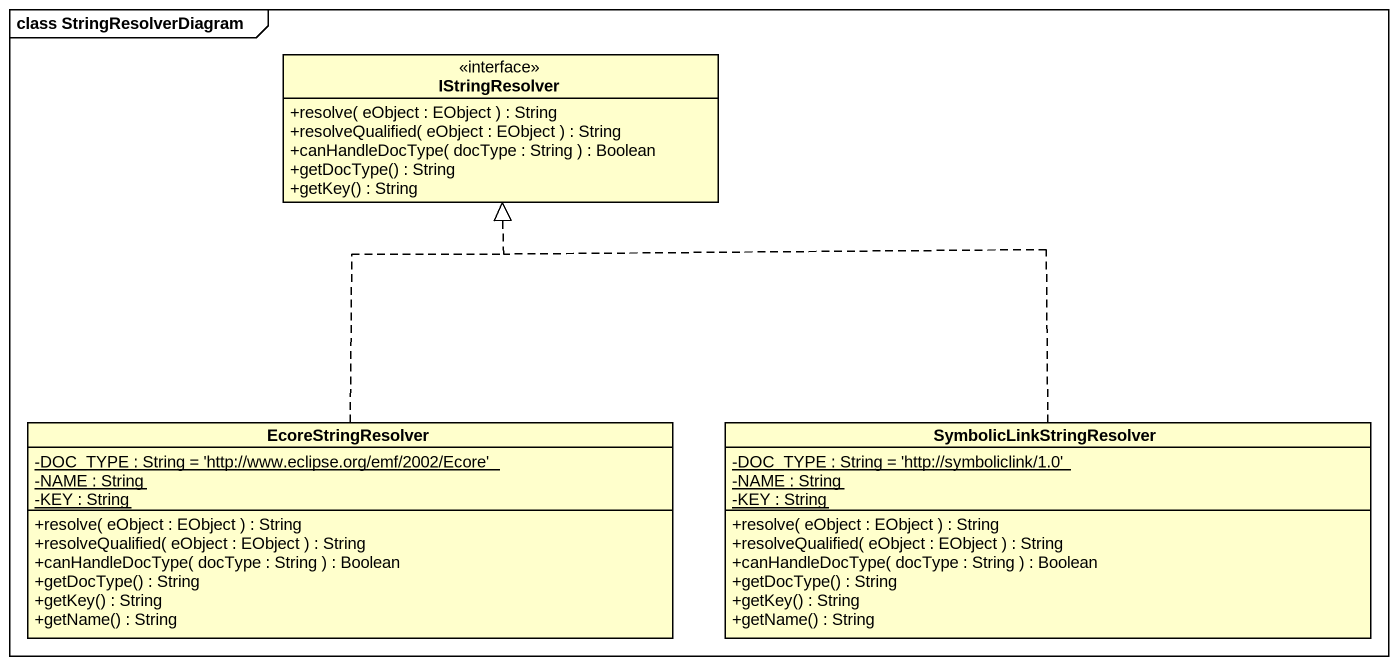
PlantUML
@startuml
mainframe class StringResolverDiagram
hide circle
hide empty members
skinparam classAttributeIconSize 0
interface IStringResolver {
  +resolve( eObject : EObject ) : String
  +resolveQualified( eObject : EObject ) : String
  +canHandleDocType( docType : String ) : Boolean
  +getDocType() : String
  +getKey() : String
}
class EcoreStringResolver {
  {static} -DOC_TYPE : String = 'http://www.eclipse.org/emf/2002/Ecore'
  {static} -NAME : String
  {static} -KEY : String
  +resolve( eObject : EObject ) : String
  +resolveQualified( eObject : EObject ) : String
  +canHandleDocType( docType : String ) : Boolean
  +getDocType() : String
  +getKey() : String
  +getName() : String
}
class SymbolicLinkStringResolver {
  {static} -DOC_TYPE : String = 'http://symboliclink/1.0'
  {static} -NAME : String
  {static} -KEY : String
  +resolve( eObject : EObject ) : String
  +resolveQualified( eObject : EObject ) : String
  +canHandleDocType( docType : String ) : Boolean
  +getDocType() : String
  +getKey() : String
  +getName() : String
}
EcoreStringResolver .up.|> IStringResolver
SymbolicLinkStringResolver .up.|> IStringResolver
@enduml
